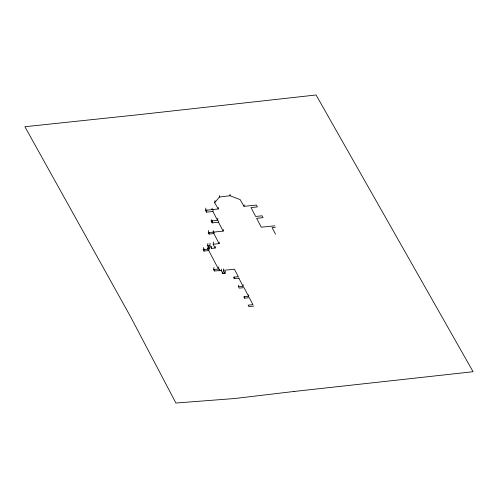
<?xml version="1.0" encoding="UTF-8"?>
<svg xmlns="http://www.w3.org/2000/svg" width="498" height="498" viewBox="0 0 498 498"><rect width="100%" height="100%" fill="white"/><g stroke="black" fill="none" stroke-linecap="round" stroke-linejoin="round"><path stroke-width="0.75" d="M211.382 219.562L211.158 221.037L217.545 220.377L212.895 211.488L206.508 212.148L205.537 210.287L205.873 208.083M206.508 212.148L206.844 209.938M213.966 267.395L213.63 269.561L218.448 269.063L208.774 250.575L203.962 251.073L203.228 249.672L203.558 247.506M203.962 251.073L204.292 248.907M213.486 241.984L213.144 244.238L219.095 243.622L213.835 233.562L209.017 234.06L208.282 232.659L208.612 230.493M211.924 209.633L212.154 208.114M209.017 234.06L209.235 232.616M208.189 246.547L207.847 248.801L209.204 248.658L207.604 245.595L207.934 243.429M212.895 211.488L213.119 210.019M205.537 210.287L218.261 208.979L214.669 202.748L215.012 200.538M203.228 249.672L208.046 249.174L208.388 246.921M208.282 232.659L223.166 231.128L218.516 222.239L212.129 222.892L212.465 220.689M208.774 250.575L209.11 248.415M209.204 248.658L209.54 246.491M215.366 246.547L215.136 248.048L211.407 248.434L209.801 245.365L210.137 243.205M213.1 232.161L213.331 230.655M211.407 248.434L211.756 246.174M214.669 202.748L219.381 197.052L219.606 195.577M213.835 233.562L214.053 232.124M218.261 208.979L218.485 207.51M217.545 220.377L217.894 218.105M218.516 222.239L218.74 220.763M225.376 271.229L225.04 273.396L222.843 273.626L221.237 270.557L214.364 270.962L214.588 269.518M219.095 243.622L219.325 242.115M223.166 231.128L223.403 229.59M218.448 269.063L218.796 266.81M219.381 197.052L229.92 195.739L230.144 194.27M219.182 270.464L219.4 269.026M219.332 270.756L219.562 269.256M221.237 270.557L221.467 269.051M222.843 273.626L223.172 271.46M225.04 273.396L223.44 270.333L223.658 268.889M274.784 225.812L261.276 227.206L256.626 218.311L263.012 217.657L262.041 215.796L255.655 216.456L251.004 207.566L257.391 206.907L256.42 205.052L244.001 206.328L244.232 204.859M239.04 278.083L234.228 278.575L234.446 277.131M253.681 306.065L248.863 306.563L248.135 305.162L252.947 304.664L249.299 297.68L244.481 298.178L243.746 296.777L248.564 296.279L244.039 287.632L239.227 288.13L238.492 286.73L238.71 285.286M243.285 284.75L243.055 286.257L238.791 278.108M244.481 298.178L244.699 296.733M248.564 296.279L248.795 294.772M275.519 227.213L272.076 227.567L275.531 234.172M207.604 245.595L209.801 245.365M223.44 270.333L234.396 269.206L238.312 276.676L233.494 277.174L234.228 278.575M238.492 286.73L243.31 286.232M229.92 195.739L240.123 199.586L244.001 206.328M211.158 221.037L212.129 222.892M213.144 244.238L215.136 248.048M207.847 248.801L208.046 249.174M213.63 269.561L214.364 270.962M294.094 391.459L234.664 398.525L175.9 403.019L130.881 317.313L24.9 126.729L139.633 114.59L316.074 94.981L473.1 371.726L294.094 391.459"/></g></svg>
